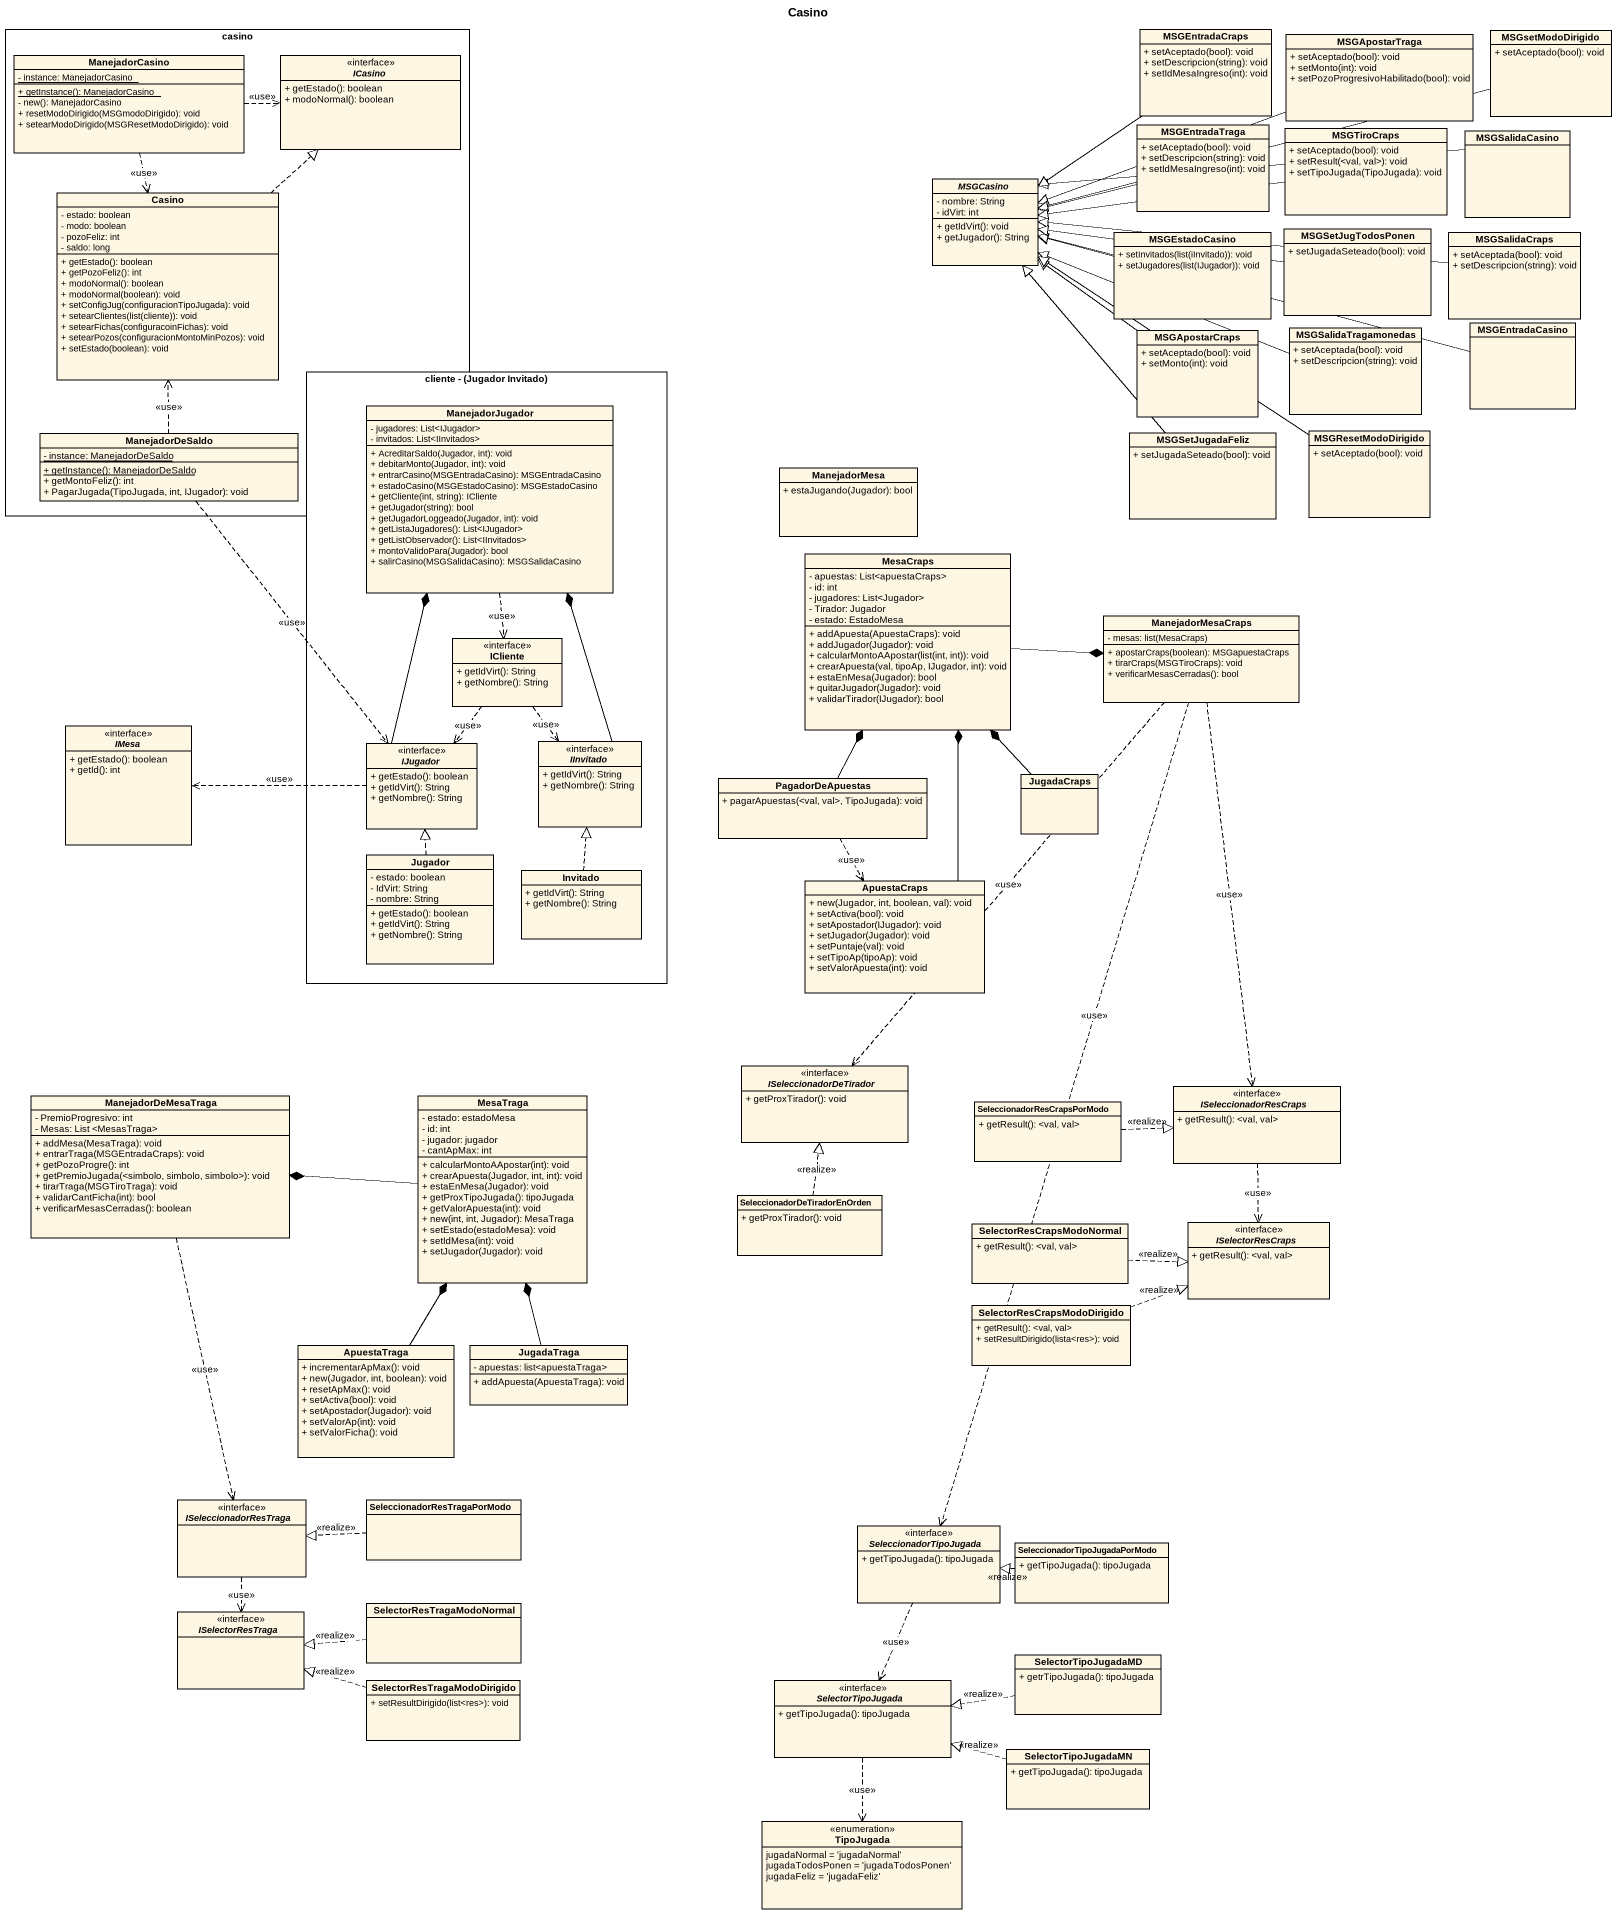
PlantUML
@startuml
title Casino
hide circle
hide empty members
skinparam classAttributeIconSize 0
rectangle casino #FFFFFF {
  class ManejadorCasino {
    {static} - instance: ManejadorCasino
    {static} + getInstance(): ManejadorCasino
    - new(): ManejadorCasino
    + resetModoDirigido(MSGmodoDirigido): void
    + setearModoDirigido(MSGResetModoDirigido): void
  }
  interface ICasino <<interface>> {
    + getEstado(): boolean
    + modoNormal(): boolean
  }
  class Casino {
    - estado: boolean
    - modo: boolean
    - pozoFeliz: int
    - saldo: long
    + getEstado(): boolean
    + getPozoFeliz(): int
    + modoNormal(): boolean
    + modoNormal(boolean): void
    + setConfigJug(configuracionTipoJugada): void
    + setearClientes(list(cliente)): void
    + setearFichas(configuracoinFichas): void
    + setearPozos(configuracionMontoMinPozos): void
    + setEstado(boolean): void
  }
  class ManejadorDeSaldo {
    {static} - instance: ManejadorDeSaldo
    {static} + getInstance(): ManejadorDeSaldo
    + getMontoFeliz(): int
    + PagarJugada(TipoJugada, int, IJugador): void
  }
}
class MSGEntradaCraps {
  + setAceptado(bool): void
  + setDescripcion(string): void
  + setIdMesaIngreso(int): void
}
class MSGApostarTraga {
  + setAceptado(bool): void
  + setMonto(int): void
  + setPozoProgresivoHabilitado(bool): void
}
class MSGsetModoDirigido {
  + setAceptado(bool): void
}
class MSGEntradaTraga {
  + setAceptado(bool): void
  + setDescripcion(string): void
  + setIdMesaIngreso(int): void
}
class MSGTiroCraps {
  + setAceptado(bool): void
  + setResult(<val, val>): void
  + setTipoJugada(TipoJugada): void
}
class MSGSalidaCasino
abstract class MSGCasino {
  - nombre: String
  - idVirt: int
  + getIdVirt(): void
  + getJugador(): String
}
class MSGEstadoCasino {
  + setInvitados(list(iInvitado)): void
  + setJugadores(list(IJugador)): void
}
class MSGSetJugTodosPonen {
  + setJugadaSeteado(bool): void
}
class MSGSalidaCraps {
  + setAceptada(bool): void
  + setDescripcion(string): void
}
class MSGApostarCraps {
  + setAceptado(bool): void
  + setMonto(int): void
}
class MSGSalidaTragamonedas {
  + setAceptada(bool): void
  + setDescripcion(string): void
}
class MSGEntradaCasino
rectangle "cliente - (Jugador Invitado)" as cliente_Jugador_Invitado #FFFFFF {
  class ManejadorJugador {
    - jugadores: List<IJugador>
    - invitados: List<IInvitados>
    + AcreditarSaldo(Jugador, int): void
    + debitarMonto(Jugador, int): void
    + entrarCasino(MSGEntradaCasino): MSGEntradaCasino
    + estadoCasino(MSGEstadoCasino): MSGEstadoCasino
    + getCliente(int, string): ICliente
    + getJugador(string): bool
    + getJugadorLoggeado(Jugador, int): void
    + getListaJugadores(): List<IJugador>
    + getListObservador(): List<IInvitados>
    + montoValidoPara(Jugador): bool
    + salirCasino(MSGSalidaCasino): MSGSalidaCasino
  }
  class ICliente <<interface>> {
    + getIdVirt(): String
    + getNombre(): String
  }
  interface IJugador <<interface>> {
    + getEstado(): boolean
    + getIdVirt(): String
    + getNombre(): String
  }
  interface IInvitado <<interface>> {
    + getIdVirt(): String
    + getNombre(): String
  }
  class Jugador {
    - estado: boolean
    - IdVirt: String
    - nombre: String
    + getEstado(): boolean
    + getIdVirt(): String
    + getNombre(): String
  }
  class Invitado {
    + getIdVirt(): String
    + getNombre(): String
  }
}
class MSGSetJugadaFeliz {
  + setJugadaSeteado(bool): void
}
class MSGResetModoDirigido {
  + setAceptado(bool): void
}
class ManejadorMesa {
  + estaJugando(Jugador): bool
}
class MesaCraps {
  - apuestas: List<apuestaCraps>
  - id: int
  - jugadores: List<Jugador>
  - Tirador: Jugador
  - estado: EstadoMesa
  + addApuesta(ApuestaCraps): void
  + addJugador(Jugador): void
  + calcularMontoAApostar(list(int, int)): void
  + crearApuesta(val, tipoAp, IJugador, int): void
  + estaEnMesa(Jugador): bool
  + quitarJugador(Jugador): void
  + validarTirador(IJugador): bool
}
class ManejadorMesaCraps {
  {field} - mesas: list(MesaCraps)
  + apostarCraps(boolean): MSGapuestaCraps
  + tirarCraps(MSGTiroCraps): void
  + verificarMesasCerradas(): bool
}
interface IMesa <<interface>> {
  + getEstado(): boolean
  + getId(): int
}
class JugadaCraps
class PagadorDeApuestas {
  + pagarApuestas(<val, val>, TipoJugada): void
}
class ApuestaCraps {
  + new(Jugador, int, boolean, val): void
  + setActiva(bool): void
  + setApostador(IJugador): void
  + setJugador(Jugador): void
  + setPuntaje(val): void
  + setTipoAp(tipoAp): void
  + setValorApuesta(int): void
}
interface ISeleccionadorDeTirador <<interface>> {
  + getProxTirador(): void
}
class ManejadorDeMesaTraga {
  - PremioProgresivo: int
  - Mesas: List <MesasTraga>
  + addMesa(MesaTraga): void
  + entrarTraga(MSGEntradaCraps): void
  + getPozoProgre(): int
  + getPremioJugada(<simbolo, simbolo, simbolo>): void
  + tirarTraga(MSGTiroTraga): void
  + validarCantFicha(int): bool
  + verificarMesasCerradas(): boolean
}
class MesaTraga {
  - estado: estadoMesa
  - id: int
  - jugador: jugador
  - cantApMax: int
  + calcularMontoAApostar(int): void
  + crearApuesta(Jugador, int, int): void
  + estaEnMesa(Jugador): void
  + getProxTipoJugada(): tipoJugada
  + getValorApuesta(int): void
  + new(int, int, Jugador): MesaTraga
  + setEstado(estadoMesa): void
  + setIdMesa(int): void
  + setJugador(Jugador): void
}
class SeleccionadorResCrapsPorModo {
  + getResult(): <val, val>
}
interface ISeleccionadorResCraps <<interface>> {
  + getResult(): <val, val>
}
class "SeleccionadorDeTiradorEnOrden" as SeleccionadorDeTiradorEnOrde {
  + getProxTirador(): void
}
class SelectorResCrapsModoNormal {
  + getResult(): <val, val>
}
interface ISelectorResCraps <<interface>> {
  + getResult(): <val, val>
}
class SelectorResCrapsModoDirigido {
  + getResult(): <val, val>
  + setResultDirigido(lista<res>): void
}
class ApuestaTraga {
  + incrementarApMax(): void
  + new(Jugador, int, boolean): void
  + resetApMax(): void
  + setActiva(bool): void
  + setApostador(Jugador): void
  + setValorAp(int): void
  + setValorFicha(): void
}
class JugadaTraga {
  - apuestas: list<apuestaTraga>
  + addApuesta(ApuestaTraga): void
}
interface ISeleccionadorResTraga <<interface>>
class SeleccionadorResTragaPorModo
interface SeleccionadorTipoJugada <<interface>> {
  + getTipoJugada(): tipoJugada
}
class "SeleccionadorTipoJugadaPorModo" as SeleccionadorTipoJugadaPorMo {
  + getTipoJugada(): tipoJugada
}
interface ISelectorResTraga <<interface>>
class SelectorResTragaModoNormal
class SelectorTipoJugadaMD {
  + getrTipoJugada(): tipoJugada
}
class SelectorResTragaModoDirigido {
  + setResultDirigido(list<res>): void
}
interface SelectorTipoJugada <<interface>> {
  + getTipoJugada(): tipoJugada
}
class SelectorTipoJugadaMN {
  + getTipoJugada(): tipoJugada
}
enum TipoJugada {
  jugadaNormal = 'jugadaNormal'
  jugadaTodosPonen = 'jugadaTodosPonen'
  jugadaFeliz = 'jugadaFeliz'
}
MSGEntradaCraps --|> MSGCasino
MSGApostarTraga -left-|> MSGCasino
MSGsetModoDirigido -left-|> MSGCasino
ManejadorCasino .right.> ICasino : <<use>>
ManejadorCasino ..> Casino : <<use>>
MSGEntradaTraga -left-|> MSGCasino
MSGTiroCraps -left-|> MSGCasino
MSGSalidaCasino -left-|> MSGCasino
Casino .up.|> ICasino
MSGEstadoCasino -left-|> MSGCasino
MSGSetJugTodosPonen -left-|> MSGCasino
MSGSalidaCraps -left-|> MSGCasino
MSGApostarCraps -up-|> MSGCasino
MSGSalidaTragamonedas -left-|> MSGCasino
MSGEntradaCasino -left-|> MSGCasino
ManejadorJugador ..> ICliente : <<use>>
ManejadorDeSaldo .up.> Casino : <<use>>
ManejadorDeSaldo ..> IJugador : <<use>>
MSGSetJugadaFeliz -up-|> MSGCasino
MSGResetModoDirigido -up-|> MSGCasino
MesaCraps -right-* ManejadorMesaCraps
ManejadorMesaCraps ..> ISeleccionadorDeTirador : <<use>>
ManejadorMesaCraps ..> ISeleccionadorResCraps : <<use>>
ManejadorMesaCraps ..> SeleccionadorTipoJugada : <<use>>
ICliente ..> IJugador : <<use>>
ICliente ..> IInvitado : <<use>>
IJugador -up-* ManejadorJugador
IJugador .left.> IMesa : <<use>>
IInvitado -up-* ManejadorJugador
JugadaCraps -up-* MesaCraps
PagadorDeApuestas -up-* MesaCraps
PagadorDeApuestas ..> ApuestaCraps : <<use>>
Jugador .up.|> IJugador
Invitado .up.|> IInvitado
ApuestaCraps -up-* MesaCraps
ManejadorDeMesaTraga ..> ISeleccionadorResTraga : <<use>>
MesaTraga -left-* ManejadorDeMesaTraga
SeleccionadorResCrapsPorModo .right.|> ISeleccionadorResCraps : <<realize>>
ISeleccionadorResCraps ..> ISelectorResCraps : <<use>>
SeleccionadorDeTiradorEnOrde .up.|> ISeleccionadorDeTirador : <<realize>>
SelectorResCrapsModoNormal .right.|> ISelectorResCraps : <<realize>>
SelectorResCrapsModoDirigido .right.|> ISelectorResCraps : <<realize>>
ApuestaTraga -up-* MesaTraga
JugadaTraga -up-* MesaTraga
ISeleccionadorResTraga ..> ISelectorResTraga : <<use>>
SeleccionadorResTragaPorModo .left.|> ISeleccionadorResTraga : <<realize>>
SeleccionadorTipoJugada ..> SelectorTipoJugada : <<use>>
SeleccionadorTipoJugadaPorMo .left.|> SeleccionadorTipoJugada : <<realize>>
SelectorResTragaModoNormal .left.|> ISelectorResTraga : <<realize>>
SelectorTipoJugadaMD .left.|> SelectorTipoJugada : <<realize>>
SelectorResTragaModoDirigido .left.|> ISelectorResTraga : <<realize>>
SelectorTipoJugada ..> TipoJugada : <<use>>
SelectorTipoJugadaMN .left.|> SelectorTipoJugada : <<realize>>
@enduml
